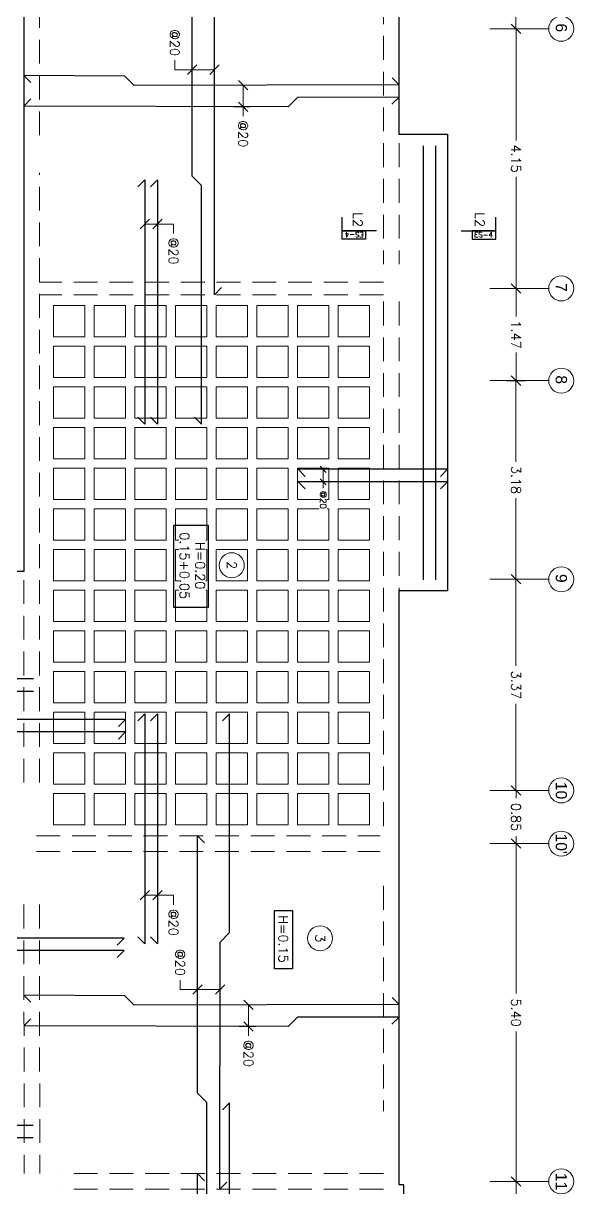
# Model space of a CAD drawing. Header units: metres. Extents: x -44 to 358, y -286 to 66.
# Drawn here: x -15.9 to -7.09, y -39.04 to -20.43 of the extents above; entities that cross this region are included whole.
import ezdxf
from ezdxf.enums import TextEntityAlignment as Align

# ---------------------------------------------------------------- set-up
doc = ezdxf.new("R2010")
doc.units = ezdxf.units.M
doc.header["$LTSCALE"] = 0.3
doc.header["$PDMODE"] = 3
doc.linetypes.add('Grid Line 1_2_', pattern=[22.225, 12.7, -3.175, 3.175, -3.175])
doc.linetypes.add('HIDDEN', pattern=[9.525, 6.35, -3.175])
for name, color, linetype, lineweight in [('0-S-GRID', 1, 'Continuous', 9), ('0-S-GRID-IDEN', 1, 'Continuous', 9), ('A-WALL', 7, 'Continuous', 30), ('BOVEDILLA', 8, 'Continuous', 5), ('Columnas', 7, 'Continuous', 18), ('VIGAS', 1, 'HIDDEN', 15)]:
    doc.layers.add(name, color=color, linetype=linetype, lineweight=lineweight)
for name, color, linetype in [('ACERO', 5, 'Continuous'), ('BP', 3, 'Continuous'), ('DIMENSIONES', 7, 'Continuous'), ('DIMTEXTO', 4, 'Continuous'), ('HATCH', 8, 'Continuous'), ('TEXTOS', 4, 'Continuous')]:
    doc.layers.add(name, color=color, linetype=linetype)
doc.styles.add('Arial_2', font='arial.ttf', dxfattribs={"height": 0.2})
doc.styles.add('SMPLEX', font='simplex.shx')
doc.dimstyles.new('DIM-50', dxfattribs={"dimscale": 0.5, "dimtxt": 0.2, "dimasz": 0.2, "dimexe": 0.2, "dimexo": 0.2, "dimgap": 0.1, "dimtad": 0, "dimtih": 1, "dimtoh": 1, "dimzin": 0, "dimdsep": 46, "dimtxsty": 'SMPLEX', "dimblk1": 'OBLIQUE', "dimblk2": 'OBLIQUE', "dimsah": 1, "dimcen": 0.2, "dimclrd": 4, "dimclre": 4, "dimclrt": 4, "dimadec": 0, "dimazin": 0, "dimtfac": 1, "dimtmove": 0, "dimatfit": 3, "dimldrblk": 'OPEN30', "dimfxl": 0.3, "dimfxlon": 1, "dimtfill": 1, "dimtolj": 1, "dimtzin": 0, "dimarcsym": 0})
doc.dimstyles.new('DIM-75', dxfattribs={"dimscale": 0.75, "dimtxt": 0.2, "dimasz": 0.2, "dimexe": 0.2, "dimexo": 0.2, "dimgap": 0.1, "dimtad": 0, "dimtih": 1, "dimtoh": 1, "dimzin": 0, "dimdsep": 46, "dimtxsty": 'SMPLEX', "dimblk1": 'OBLIQUE', "dimblk2": 'OBLIQUE', "dimsah": 1, "dimcen": 0.2, "dimclrd": 4, "dimclre": 4, "dimclrt": 4, "dimadec": 0, "dimazin": 0, "dimtfac": 1, "dimtmove": 0, "dimatfit": 3, "dimldrblk": 'OBLIQUE', "dimfxl": 0.2, "dimfxlon": 1, "dimtfill": 1, "dimtolj": 1, "dimtzin": 0, "dimarcsym": 0})

# ---------------------------------------------------------------- blocks, each defined once
blk = doc.blocks.new('A$C2bbc346b')
at = {"layer": 'A-WALL', "color": 7, "true_color": 0xffffff}
for p, q in [((7.8, -0.27), (7.8, -6.13)), ((0.2, -0.751), (0, -0.751)), ((6.32, -7.995), (6.4, -7.995)), ((6.4, -7.995), (6.4, -7.915)), ((6.47, -7.845), (6.53, -7.845)), ((6.6, -7.995), (6.6, -7.915)), ((6.6, -7.995), (6.6, -8.725)), ((6.25, -8.065), (6.25, -8.125)), ((6.32, -8.195), (6.4, -8.195)), ((6.4, -8.195), (6.4, -8.725)), ((6.47, -8.795), (6.53, -8.795)), ((2.425, -8.995), (2.575, -8.995)), ((2.425, -10.995), (2.575, -10.995)), ((10.4, -14.189), (10.2, -14.189)), ((1.499, -18.939), (1.499, -17.454))]:
    blk.add_line(p, q, dxfattribs=at)
at = {"layer": 'A-WALL', "color": 7, "true_color": 0xffffff, "transparency": 33554684}
blk.add_line((2.275, -8.195), (2.25, -8.195), dxfattribs=at)
at = {"layer": 'A-WALL', "color": 7, "true_color": 0xffffff}
for points in [[(0, -0.07), (0, -0.751), (0.2, -0.751), (0.2, -0.27, -0.414214), (0.27, -0.2), (0.53, -0.2, 0.414214), (0.6, -0.13), (0.6, -0.07, 0.414214), (0.53, 0), (0.07, 0, 0.414214)], [(6.53, -11.995), (6.32, -11.995, -0.414214), (6.25, -11.925), (6.25, -11.865, -0.414214), (6.32, -11.795), (6.33, -11.795, 0.414214), (6.4, -11.725), (6.4, -11.065, -0.414214), (6.47, -10.995), (6.53, -10.995, -0.414214), (6.6, -11.065), (6.6, -11.925, -0.414214)], [(10.53, -14.889, 0.414214), (10.6, -14.819), (10.6, -14.059, 0.414214), (10.53, -13.989), (9.67, -13.989, 0.414214), (9.6, -14.059), (9.6, -14.119, 0.414214), (9.67, -14.189), (10.4, -14.189), (10.4, -14.819, 0.414214), (10.47, -14.889)]]:
    blk.add_lwpolyline(points, format="xyb", close=True, dxfattribs=at)
for points in [[(7.73, -0.2), (7.47, -0.2, -0.414214), (7.4, -0.13), (7.4, -0.07, -0.414214), (7.47, 0), (8.63, 0)], [(8, -0.27), (8, -6.33, -0.414214), (7.93, -6.4), (6.67, -6.4, 0.414214), (6.6, -6.47), (6.6, -6.48, -0.414214), (6.53, -6.55), (6.47, -6.55, -0.414214), (6.4, -6.48), (6.4, -6.47, 0.414214), (6.33, -6.4), (6.22, -6.4), (6.22, -6.2), (7.73, -6.2)], [(0.2, -6.13), (0.2, -5.651), (0, -5.651), (0, -6.33, 0.414214), (0.07, -6.4)], [(0.27, -6.2), (5.28, -6.2), (5.28, -6.4), (4.57, -6.4, 0.414214), (4.5, -6.47), (4.5, -6.797), (4.35, -6.797), (4.35, -6.4), (2.3, -6.4), (2.3, -6.797), (2.1, -6.797), (2.1, -6.47, 0.414214), (2.03, -6.4), (0.07, -6.4)], [(4.35, -7.995), (2.3, -7.995), (2.3, -7.597), (2.1, -7.597), (2.1, -8.045, 0.414214), (2.25, -8.195), (2.375, -8.195, -0.414214), (2.4, -8.22)], [(2.33, -11.795, 0.414214), (2.4, -11.725), (2.4, -11.02, -0.414214), (2.425, -10.995), (2.575, -10.995, -0.414214), (2.6, -11.02), (2.6, -11.725, 0.414214), (2.67, -11.795), (5.18, -11.795, -0.414214), (5.25, -11.865), (5.25, -11.925, -0.414214), (5.18, -11.995)], [(5.18, -11.995), (4.57, -11.995, 0.414214), (4.5, -12.065), (4.5, -12.322, -0.414214), (4.43, -12.392), (4.35, -12.392), (4.35, -11.995), (2.3, -11.995), (2.3, -12.392), (2.1, -12.392), (2.1, -11.945, -0.414214), (2.25, -11.795), (2.33, -11.795)], [(0.2, -14.34), (0, -14.34), (0, -13.659, -0.414214), (0.07, -13.589), (2.03, -13.589, 0.414214), (2.1, -13.519), (2.1, -13.192)], [(7.8, -13.859), (7.8, -17.254), (6.627, -17.254), (6.627, -16.654), (6.507, -16.654, 0.414214), (6.477, -16.684), (6.477, -17.254), (6.439, -17.254), (6.439, -17.454), (7.73, -17.454, -0.414214), (7.8, -17.524), (7.8, -18.519, 0.414214), (7.87, -18.589), (7.93, -18.589, 0.414214), (8, -18.519), (8, -18.459, -0.414214), (8.07, -18.389), (8.78, -18.389, 0.414214), (8.85, -18.319), (8.85, -18.259, 0.414214), (8.78, -18.189), (8, -18.189), (8, -14.189), (8.73, -14.189, 0.414214), (8.8, -14.119), (8.8, -14.059, 0.414214), (8.73, -13.989), (8, -13.989), (8, -13.659, 0.414214), (7.93, -13.589), (4.57, -13.589, -0.414214), (4.5, -13.519), (4.5, -13.262, 0.414214), (4.43, -13.192), (4.35, -13.192), (4.35, -13.589), (2.3, -13.589), (2.3, -13.192), (2.1, -13.192)], [(1.499, -17.254), (1.499, -16.684, 0.414214), (1.469, -16.654), (1.349, -16.654), (1.349, -17.254), (0.2, -17.254), (0.2, -13.859)], [(2.5, -14.789), (2.5, -13.859, 0.414214), (2.43, -13.789), (0.27, -13.789)], [(2.5, -14.639), (2.5, -14.759, 0.414214), (2.53, -14.789), (2.62, -14.789, 0.414214), (2.65, -14.759), (2.65, -13.859, -0.414214), (2.72, -13.789), (3.855, -13.789)], [(2.62, -15.589, -0.414214), (2.65, -15.619), (2.65, -16.544, 0.414214), (2.72, -16.614), (3.855, -16.614, 0.414214), (3.925, -16.544), (3.925, -13.859, 0.414214), (3.855, -13.789)], [(7.73, -13.789), (5.571, -13.789, 0.414214), (5.501, -13.859), (5.501, -14.759, -0.414214), (5.471, -14.789), (5.381, -14.789, -0.414214), (5.351, -14.759), (5.351, -13.859, 0.414214), (5.281, -13.789), (4.145, -13.789, 0.414214), (4.075, -13.859), (4.075, -16.544)], [(2.62, -15.589), (2.53, -15.589, 0.414214), (2.5, -15.619), (2.5, -17.254), (2.462, -17.254), (2.462, -17.454), (2.58, -17.454, 0.414214), (2.65, -17.384), (2.65, -16.764)], [(2.65, -16.764), (5.351, -16.764), (5.351, -17.384, 0.414214), (5.421, -17.454), (5.539, -17.454), (5.539, -17.254), (5.501, -17.254), (5.501, -15.619, 0.414214), (5.471, -15.589), (5.381, -15.589, 0.414214), (5.351, -15.619), (5.351, -16.544, -0.414214), (5.281, -16.614), (4.145, -16.614, -0.414214), (4.075, -16.544)], [(10.2, -18.189), (10.4, -18.189), (10.4, -15.839), (10.6, -15.839), (10.6, -18.319, -0.414214), (10.53, -18.389), (9.87, -18.389, -0.414214), (9.8, -18.319), (9.8, -18.259, -0.414214), (9.87, -18.189), (10.4, -18.189), (10.4, -16.556)], [(1.349, -19.789), (0.27, -19.789, -0.414214), (0.2, -19.719), (0.2, -19.24), (0, -19.24), (0, -19.919)], [(7.73, -19.789), (5.67, -19.789, 0.414214), (5.6, -19.859), (5.6, -19.919, 0.414214), (5.67, -19.989), (7.93, -19.989, 0.414214), (8, -19.919), (8, -19.659, 0.414214), (7.93, -19.589), (7.87, -19.589, 0.414214), (7.8, -19.659), (7.8, -19.719)], [(0.07, -19.989), (2.33, -19.989, 0.414213), (2.4, -19.919), (2.4, -19.859, 0.414214), (2.33, -19.789), (1.249, -19.789)]]:
    blk.add_lwpolyline(points, format="xyb", dxfattribs=at)
blk.add_lwpolyline([(0, -1.951), (0.2, -1.951), (0.2, -4.451), (0, -4.451)], close=True, dxfattribs=at)
for points in [[(4.5, -7.995), (4.5, -7.597), (4.35, -7.597), (4.35, -7.995)], [(1.349, -18.939), (1.349, -17.454), (0.2, -17.454), (0.2, -18.04), (0, -18.04), (0, -15.54), (0.2, -15.54)]]:
    blk.add_lwpolyline(points, dxfattribs=at)
at = {"layer": 'A-WALL', "color": 7, "true_color": 0xffffff, "transparency": 33554684}
blk.add_lwpolyline([(2.4, -8.219), (2.4, -8.97, 0.414214), (2.425, -8.995), (2.575, -8.995, 0.414214), (2.6, -8.97), (2.6, -8.265, -0.414214), (2.67, -8.195), (5.18, -8.195, 0.414214), (5.25, -8.125), (5.25, -8.065, 0.414214), (5.18, -7.995), (4.5, -7.995)], format="xyb", dxfattribs=at)
at = {"layer": 'A-WALL', "color": 7, "true_color": 0xffffff}
for centre, start, end in [((6.32, -8.065), 90, 180), ((6.47, -7.915), 90, 180), ((6.53, -7.915), 0, 90), ((6.32, -8.125), 180, 270), ((6.47, -8.725), 180, 270), ((6.53, -8.725), 270, 0)]:
    blk.add_arc(centre, 0.07, start, end, dxfattribs=at)
blk = doc.blocks.new('*U2059')
at = {"layer": 'BOVEDILLA'}
blk.add_lwpolyline([(-0.25, -0.25), (0.25, -0.25), (0.25, 0.25), (-0.25, 0.25)], close=True, dxfattribs=at)
blk = doc.blocks.new('*U2060')
at = {"layer": 'BOVEDILLA', "color": 0, "linetype": 'ByBlock', "lineweight": -2, "transparency": 16777216}
for p in [(0, 0), (0.65, 0), (1.3, 0), (1.95, 0), (2.6, 0), (3.25, 0), (3.9, 0), (4.55, 0), (5.2, 0), (5.85, 0), (6.5, 0), (7.15, 0), (7.8, 0), (0, -0.65), (0.65, -0.65), (1.3, -0.65), (1.95, -0.65), (2.6, -0.65), (3.25, -0.65), (3.9, -0.65), (4.55, -0.65), (5.2, -0.65), (5.85, -0.65), (6.5, -0.65), (7.15, -0.65), (7.8, -0.65), (0, -1.3), (0.65, -1.3), (1.3, -1.3), (1.95, -1.3), (2.6, -1.3), (3.25, -1.3), (3.9, -1.3), (4.55, -1.3), (5.2, -1.3), (5.85, -1.3), (6.5, -1.3), (7.15, -1.3), (7.8, -1.3), (0, -1.95), (0.65, -1.95), (1.3, -1.95), (1.95, -1.95), (2.6, -1.95), (3.25, -1.95), (3.9, -1.95), (4.55, -1.95), (5.2, -1.95), (5.85, -1.95), (6.5, -1.95), (7.15, -1.95), (7.8, -1.95), (0, -2.6), (0.65, -2.6), (1.3, -2.6), (1.95, -2.6), (2.6, -2.6), (3.25, -2.6), (3.9, -2.6), (4.55, -2.6), (5.2, -2.6), (5.85, -2.6), (6.5, -2.6), (7.15, -2.6), (7.8, -2.6), (0, -3.25), (0.65, -3.25), (1.3, -3.25), (1.95, -3.25), (2.6, -3.25), (3.25, -3.25), (3.9, -3.25), (4.55, -3.25), (5.2, -3.25), (5.85, -3.25), (6.5, -3.25), (7.15, -3.25), (7.8, -3.25), (0, -3.9), (0.65, -3.9), (1.3, -3.9), (1.95, -3.9), (2.6, -3.9), (3.25, -3.9), (3.9, -3.9), (4.55, -3.9), (5.2, -3.9), (5.85, -3.9), (6.5, -3.9), (7.15, -3.9), (7.8, -3.9), (0, -4.55), (0.65, -4.55), (1.3, -4.55), (1.95, -4.55), (2.6, -4.55), (3.25, -4.55), (3.9, -4.55), (4.55, -4.55), (5.2, -4.55), (5.85, -4.55), (6.5, -4.55), (7.15, -4.55), (7.8, -4.55)]:
    blk.add_blockref('*U2059', p, dxfattribs=at)
blk = doc.blocks.new('_OBLIQUE')
at = {"color": 0, "linetype": 'ByBlock'}
blk.add_line((-0.5, -0.5), (0.5, 0.5), dxfattribs=at)
blk = doc.blocks.new('*D2088')
at = {"layer": 'DEFPOINTS', "color": 0, "ltscale": 0.2, "transparency": 16777216}
for p in [(35.834, -21.338), (36.034, -21.241), (36.034, -21.338)]:
    blk.add_point(p, dxfattribs=at)
at = {"layer": 'DIMENSIONES', "color": 4, "lineweight": -2, "ltscale": 0.2, "transparency": 16777216}
for p, q in [((35.834, -21.241), (35.834, -21.141)), ((36.034, -21.241), (36.034, -21.141)), ((35.834, -21.241), (36.034, -21.241)), ((36.034, -21.241), (36.134, -21.241))]:
    blk.add_line(p, q, dxfattribs=at)
at = {"layer": 'DIMENSIONES', "color": 4, "lineweight": -2, "ltscale": 0.2, "transparency": 16777216, "xscale": 0.1, "yscale": 0.1, "zscale": 0.1, "rotation": 180}
blk.add_blockref('_OBLIQUE', (35.834, -21.241), dxfattribs=at)
at = {"layer": 'DIMENSIONES', "color": 4, "lineweight": -2, "ltscale": 0.2, "transparency": 16777216, "xscale": 0.1, "yscale": 0.1, "zscale": 0.1}
blk.add_blockref('_OBLIQUE', (36.034, -21.241), dxfattribs=at)
at = {"layer": 'DIMENSIONES', "color": 4, "ltscale": 0.2, "transparency": 16777216, "insert": (36.322, -21.241), "char_height": 0.1, "attachment_point": 5, "style": 'SMPLEX', "bg_fill": 3, "box_fill_scale": 1.1, "bg_fill_color": 256, "bg_fill_true_color": 13158600, "bg_fill_transparency": 0}
blk.add_mtext('\\A1;@20', dxfattribs=at)
blk = doc.blocks.new('_Open30')
at = {"color": 0, "lineweight": -2}
for p, q in [((-1, 0.27), (0, 0)), ((0, 0), (-1, -0.27)), ((0, 0), (-1, 0))]:
    blk.add_line(p, q, dxfattribs=at)
blk = doc.blocks.new('*D2034')
at = {"layer": 'DEFPOINTS', "color": 0, "ltscale": 0.05, "transparency": 16777216}
for p in [(28.792, -18.157), (26.597, -18.574), (28.792, -18.574)]:
    blk.add_point(p, dxfattribs=at)
at = {"layer": 'DIMTEXTO', "color": 4, "lineweight": -2, "ltscale": 0.05, "transparency": 16777216}
for p, q in [((26.597, -18.307), (26.597, -18.007)), ((28.792, -18.307), (28.792, -18.007)), ((26.597, -18.157), (27.391, -18.157)), ((28.792, -18.157), (27.998, -18.157))]:
    blk.add_line(p, q, dxfattribs=at)
at = {"layer": 'DIMTEXTO', "color": 4, "lineweight": -2, "ltscale": 0.05, "transparency": 16777216, "xscale": 0.15, "yscale": 0.15, "zscale": 0.15, "rotation": 180}
blk.add_blockref('_OBLIQUE', (26.597, -18.157), dxfattribs=at)
at = {"layer": 'DIMTEXTO', "color": 4, "lineweight": -2, "ltscale": 0.05, "transparency": 16777216, "xscale": 0.15, "yscale": 0.15, "zscale": 0.15}
blk.add_blockref('_OBLIQUE', (28.792, -18.157), dxfattribs=at)
at = {"layer": 'DIMTEXTO', "color": 4, "ltscale": 0.05, "transparency": 16777216, "insert": (27.694, -18.157), "char_height": 0.15, "attachment_point": 5, "style": 'SMPLEX', "bg_fill": 3, "box_fill_scale": 1.1, "bg_fill_color": 256, "bg_fill_true_color": 13158600, "bg_fill_transparency": 0}
blk.add_mtext('\\A1;2.20', dxfattribs=at)
blk = doc.blocks.new('*D2035')
at = {"layer": 'DEFPOINTS', "color": 0, "ltscale": 0.05, "transparency": 16777216}
for p in [(32.943, -18.157), (28.792, -18.574), (32.943, -18.574)]:
    blk.add_point(p, dxfattribs=at)
at = {"layer": 'DIMTEXTO', "color": 4, "lineweight": -2, "ltscale": 0.05, "transparency": 16777216}
for p, q in [((28.792, -18.307), (28.792, -18.007)), ((32.943, -18.307), (32.943, -18.007)), ((28.792, -18.157), (30.578, -18.157)), ((32.943, -18.157), (31.157, -18.157))]:
    blk.add_line(p, q, dxfattribs=at)
at = {"layer": 'DIMTEXTO', "color": 4, "lineweight": -2, "ltscale": 0.05, "transparency": 16777216, "xscale": 0.15, "yscale": 0.15, "zscale": 0.15, "rotation": 180}
blk.add_blockref('_OBLIQUE', (28.792, -18.157), dxfattribs=at)
at = {"layer": 'DIMTEXTO', "color": 4, "lineweight": -2, "ltscale": 0.05, "transparency": 16777216, "xscale": 0.15, "yscale": 0.15, "zscale": 0.15}
blk.add_blockref('_OBLIQUE', (32.943, -18.157), dxfattribs=at)
at = {"layer": 'DIMTEXTO', "color": 4, "ltscale": 0.05, "transparency": 16777216, "insert": (30.867, -18.157), "char_height": 0.15, "attachment_point": 5, "style": 'SMPLEX', "bg_fill": 3, "box_fill_scale": 1.1, "bg_fill_color": 256, "bg_fill_true_color": 13158600, "bg_fill_transparency": 0}
blk.add_mtext('\\A1;4.15', dxfattribs=at)
blk = doc.blocks.new('*D2025')
at = {"layer": 'DEFPOINTS', "color": 0, "ltscale": 0.2, "transparency": 16777216}
for p in [(34.417, -18.157), (32.943, -18.574), (34.417, -18.574)]:
    blk.add_point(p, dxfattribs=at)
at = {"layer": 'DIMTEXTO', "color": 4, "lineweight": -2, "ltscale": 0.2, "transparency": 16777216}
for p, q in [((32.943, -18.307), (32.943, -18.007)), ((34.417, -18.307), (34.417, -18.007)), ((32.943, -18.157), (33.39, -18.157)), ((34.417, -18.157), (33.969, -18.157))]:
    blk.add_line(p, q, dxfattribs=at)
at = {"layer": 'DIMTEXTO', "color": 4, "lineweight": -2, "ltscale": 0.2, "transparency": 16777216, "xscale": 0.15, "yscale": 0.15, "zscale": 0.15, "rotation": 180}
blk.add_blockref('_OBLIQUE', (32.943, -18.157), dxfattribs=at)
at = {"layer": 'DIMTEXTO', "color": 4, "lineweight": -2, "ltscale": 0.2, "transparency": 16777216, "xscale": 0.15, "yscale": 0.15, "zscale": 0.15}
blk.add_blockref('_OBLIQUE', (34.417, -18.157), dxfattribs=at)
at = {"layer": 'DIMTEXTO', "color": 4, "ltscale": 0.2, "transparency": 16777216, "insert": (33.68, -18.157), "char_height": 0.15, "attachment_point": 5, "style": 'SMPLEX', "bg_fill": 3, "box_fill_scale": 1.1, "bg_fill_color": 256, "bg_fill_true_color": 13158600, "bg_fill_transparency": 0}
blk.add_mtext('\\A1;1.47', dxfattribs=at)
blk = doc.blocks.new('*D2026')
at = {"layer": 'DEFPOINTS', "color": 0, "ltscale": 0.2, "transparency": 16777216}
for p in [(37.592, -18.157), (34.417, -18.574), (37.592, -18.574)]:
    blk.add_point(p, dxfattribs=at)
at = {"layer": 'DIMTEXTO', "color": 4, "lineweight": -2, "ltscale": 0.2, "transparency": 16777216}
for p, q in [((34.417, -18.307), (34.417, -18.007)), ((37.592, -18.307), (37.592, -18.007)), ((34.417, -18.157), (35.715, -18.157)), ((37.592, -18.157), (36.294, -18.157))]:
    blk.add_line(p, q, dxfattribs=at)
at = {"layer": 'DIMTEXTO', "color": 4, "lineweight": -2, "ltscale": 0.2, "transparency": 16777216, "xscale": 0.15, "yscale": 0.15, "zscale": 0.15, "rotation": 180}
blk.add_blockref('_OBLIQUE', (34.417, -18.157), dxfattribs=at)
at = {"layer": 'DIMTEXTO', "color": 4, "lineweight": -2, "ltscale": 0.2, "transparency": 16777216, "xscale": 0.15, "yscale": 0.15, "zscale": 0.15}
blk.add_blockref('_OBLIQUE', (37.592, -18.157), dxfattribs=at)
at = {"layer": 'DIMTEXTO', "color": 4, "ltscale": 0.2, "transparency": 16777216, "insert": (36.004, -18.157), "char_height": 0.15, "attachment_point": 5, "style": 'SMPLEX', "bg_fill": 3, "box_fill_scale": 1.1, "bg_fill_color": 256, "bg_fill_true_color": 13158600, "bg_fill_transparency": 0}
blk.add_mtext('\\A1;3.18', dxfattribs=at)
blk = doc.blocks.new('*D2027')
at = {"layer": 'DEFPOINTS', "color": 0, "ltscale": 0.2, "transparency": 16777216}
for p in [(40.967, -18.157), (37.592, -18.574), (40.967, -18.574)]:
    blk.add_point(p, dxfattribs=at)
at = {"layer": 'DIMTEXTO', "color": 4, "lineweight": -2, "ltscale": 0.2, "transparency": 16777216}
for p, q in [((37.592, -18.307), (37.592, -18.007)), ((40.967, -18.307), (40.967, -18.007)), ((37.592, -18.157), (38.976, -18.157)), ((40.967, -18.157), (39.583, -18.157))]:
    blk.add_line(p, q, dxfattribs=at)
at = {"layer": 'DIMTEXTO', "color": 4, "lineweight": -2, "ltscale": 0.2, "transparency": 16777216, "xscale": 0.15, "yscale": 0.15, "zscale": 0.15, "rotation": 180}
blk.add_blockref('_OBLIQUE', (37.592, -18.157), dxfattribs=at)
at = {"layer": 'DIMTEXTO', "color": 4, "lineweight": -2, "ltscale": 0.2, "transparency": 16777216, "xscale": 0.15, "yscale": 0.15, "zscale": 0.15}
blk.add_blockref('_OBLIQUE', (40.967, -18.157), dxfattribs=at)
at = {"layer": 'DIMTEXTO', "color": 4, "ltscale": 0.2, "transparency": 16777216, "insert": (39.279, -18.157), "char_height": 0.15, "attachment_point": 5, "style": 'SMPLEX', "bg_fill": 3, "box_fill_scale": 1.1, "bg_fill_color": 256, "bg_fill_true_color": 13158600, "bg_fill_transparency": 0}
blk.add_mtext('\\A1;3.37', dxfattribs=at)
blk = doc.blocks.new('*D2028')
at = {"layer": 'DEFPOINTS', "color": 0, "ltscale": 0.2, "transparency": 16777216}
for p in [(41.817, -18.157), (40.967, -18.574), (41.817, -18.574)]:
    blk.add_point(p, dxfattribs=at)
at = {"layer": 'DIMTEXTO', "color": 4, "lineweight": -2, "ltscale": 0.2, "transparency": 16777216}
for p, q in [((40.967, -18.307), (40.967, -18.007)), ((41.817, -18.307), (41.817, -18.007)), ((40.967, -18.157), (41.088, -18.157)), ((41.817, -18.157), (41.696, -18.157))]:
    blk.add_line(p, q, dxfattribs=at)
at = {"layer": 'DIMTEXTO', "color": 4, "lineweight": -2, "ltscale": 0.2, "transparency": 16777216, "xscale": 0.15, "yscale": 0.15, "zscale": 0.15, "rotation": 180}
blk.add_blockref('_OBLIQUE', (40.967, -18.157), dxfattribs=at)
at = {"layer": 'DIMTEXTO', "color": 4, "lineweight": -2, "ltscale": 0.2, "transparency": 16777216, "xscale": 0.15, "yscale": 0.15, "zscale": 0.15}
blk.add_blockref('_OBLIQUE', (41.817, -18.157), dxfattribs=at)
at = {"layer": 'DIMTEXTO', "color": 4, "ltscale": 0.2, "transparency": 16777216, "insert": (41.392, -18.157), "char_height": 0.15, "attachment_point": 5, "style": 'SMPLEX', "bg_fill": 3, "box_fill_scale": 1.1, "bg_fill_color": 256, "bg_fill_true_color": 13158600, "bg_fill_transparency": 0}
blk.add_mtext('\\A1;0.85', dxfattribs=at)
blk = doc.blocks.new('*D2029')
at = {"layer": 'DEFPOINTS', "color": 0, "ltscale": 0.2, "transparency": 16777216}
for p in [(52.117, -18.157), (47.217, -18.574), (52.117, -18.574)]:
    blk.add_point(p, dxfattribs=at)
at = {"layer": 'DIMTEXTO', "color": 4, "lineweight": -2, "ltscale": 0.2, "transparency": 16777216}
for p, q in [((47.217, -18.307), (47.217, -18.007)), ((52.117, -18.307), (52.117, -18.007)), ((47.217, -18.157), (49.363, -18.157)), ((52.117, -18.157), (49.971, -18.157))]:
    blk.add_line(p, q, dxfattribs=at)
at = {"layer": 'DIMTEXTO', "color": 4, "lineweight": -2, "ltscale": 0.2, "transparency": 16777216, "xscale": 0.15, "yscale": 0.15, "zscale": 0.15, "rotation": 180}
blk.add_blockref('_OBLIQUE', (47.217, -18.157), dxfattribs=at)
at = {"layer": 'DIMTEXTO', "color": 4, "lineweight": -2, "ltscale": 0.2, "transparency": 16777216, "xscale": 0.15, "yscale": 0.15, "zscale": 0.15}
blk.add_blockref('_OBLIQUE', (52.117, -18.157), dxfattribs=at)
at = {"layer": 'DIMTEXTO', "color": 4, "ltscale": 0.2, "transparency": 16777216, "insert": (49.667, -18.157), "char_height": 0.15, "attachment_point": 5, "style": 'SMPLEX', "bg_fill": 3, "box_fill_scale": 1.1, "bg_fill_color": 256, "bg_fill_true_color": 13158600, "bg_fill_transparency": 0}
blk.add_mtext('\\A1;4.90', dxfattribs=at)
blk = doc.blocks.new('*D2024')
at = {"layer": 'DEFPOINTS', "color": 0, "ltscale": 0.2, "transparency": 16777216}
for p in [(47.217, -18.157), (41.817, -18.574), (47.217, -18.574)]:
    blk.add_point(p, dxfattribs=at)
at = {"layer": 'DIMTEXTO', "color": 4, "lineweight": -2, "ltscale": 0.2, "transparency": 16777216}
for p, q in [((41.817, -18.307), (41.817, -18.007)), ((47.217, -18.307), (47.217, -18.007)), ((41.817, -18.157), (44.213, -18.157)), ((47.217, -18.157), (44.821, -18.157))]:
    blk.add_line(p, q, dxfattribs=at)
at = {"layer": 'DIMTEXTO', "color": 4, "lineweight": -2, "ltscale": 0.2, "transparency": 16777216, "xscale": 0.15, "yscale": 0.15, "zscale": 0.15, "rotation": 180}
blk.add_blockref('_OBLIQUE', (41.817, -18.157), dxfattribs=at)
at = {"layer": 'DIMTEXTO', "color": 4, "lineweight": -2, "ltscale": 0.2, "transparency": 16777216, "xscale": 0.15, "yscale": 0.15, "zscale": 0.15}
blk.add_blockref('_OBLIQUE', (47.217, -18.157), dxfattribs=at)
at = {"layer": 'DIMTEXTO', "color": 4, "ltscale": 0.2, "transparency": 16777216, "insert": (44.517, -18.157), "char_height": 0.15, "attachment_point": 5, "style": 'SMPLEX', "bg_fill": 3, "box_fill_scale": 1.1, "bg_fill_color": 256, "bg_fill_true_color": 13158600, "bg_fill_transparency": 0}
blk.add_mtext('\\A1;5.40', dxfattribs=at)
blk = doc.blocks.new('*D2068')
at = {"layer": 'DEFPOINTS', "color": 0, "transparency": 16777216}
for p in [(43.176, -23.893), (42.643, -24.093), (43.176, -24.093)]:
    blk.add_point(p, dxfattribs=at)
at = {"layer": 'DIMTEXTO', "color": 4, "lineweight": -2, "transparency": 16777216}
for p, q in [((42.643, -23.893), (42.643, -23.636)), ((42.643, -23.636), (42.793, -23.636)), ((42.793, -23.893), (42.493, -23.893)), ((42.643, -24.093), (42.643, -23.893)), ((42.793, -24.093), (42.493, -24.093))]:
    blk.add_line(p, q, dxfattribs=at)
at = {"layer": 'DIMTEXTO', "color": 4, "lineweight": -2, "transparency": 16777216, "xscale": 0.15, "yscale": 0.15, "zscale": 0.15}
for p, rotation in [((42.643, -23.893), 90), ((42.643, -24.093), 270)]:
    blk.add_blockref('_OBLIQUE', p, dxfattribs=dict(at, rotation=rotation))
at = {"layer": 'DIMTEXTO', "color": 4, "transparency": 16777216, "insert": (43.075, -23.636), "char_height": 0.15, "attachment_point": 5, "style": 'SMPLEX', "bg_fill": 3, "box_fill_scale": 1.1, "bg_fill_color": 256, "bg_fill_true_color": 13158600, "bg_fill_transparency": 0}
blk.add_mtext('\\A1;@20', dxfattribs=at)
blk = doc.blocks.new('*D2069')
at = {"layer": 'DEFPOINTS', "color": 0, "transparency": 16777216}
for p in [(32.446, -23.893), (31.913, -24.093), (32.446, -24.093)]:
    blk.add_point(p, dxfattribs=at)
at = {"layer": 'DIMTEXTO', "color": 4, "lineweight": -2, "transparency": 16777216}
for p, q in [((31.913, -23.893), (31.913, -23.636)), ((31.913, -23.636), (32.063, -23.636)), ((32.063, -23.893), (31.763, -23.893)), ((31.913, -24.093), (31.913, -23.893)), ((32.063, -24.093), (31.763, -24.093))]:
    blk.add_line(p, q, dxfattribs=at)
at = {"layer": 'DIMTEXTO', "color": 4, "lineweight": -2, "transparency": 16777216, "xscale": 0.15, "yscale": 0.15, "zscale": 0.15}
for p, rotation in [((31.913, -23.893), 90), ((31.913, -24.093), 270)]:
    blk.add_blockref('_OBLIQUE', p, dxfattribs=dict(at, rotation=rotation))
at = {"layer": 'DIMTEXTO', "color": 4, "transparency": 16777216, "insert": (32.345, -23.636), "char_height": 0.15, "attachment_point": 5, "style": 'SMPLEX', "bg_fill": 3, "box_fill_scale": 1.1, "bg_fill_color": 256, "bg_fill_true_color": 13158600, "bg_fill_transparency": 0}
blk.add_mtext('\\A1;@20', dxfattribs=at)
blk = doc.blocks.new('*D2074')
at = {"layer": 'DEFPOINTS', "color": 0, "transparency": 16777216}
for p in [(45.579, -22.891), (44.147, -23.252), (45.579, -23.252)]:
    blk.add_point(p, dxfattribs=at)
at = {"layer": 'DIMTEXTO', "color": 4, "lineweight": -2, "transparency": 16777216}
for p, q in [((44.297, -22.891), (43.997, -22.891)), ((44.147, -22.891), (44.147, -23.252)), ((44.297, -23.252), (43.997, -23.252)), ((44.147, -23.252), (44.147, -23.529)), ((44.147, -23.529), (43.997, -23.529))]:
    blk.add_line(p, q, dxfattribs=at)
at = {"layer": 'DIMTEXTO', "color": 4, "lineweight": -2, "transparency": 16777216, "xscale": 0.15, "yscale": 0.15, "zscale": 0.15}
for p, rotation in [((44.147, -22.891), 90), ((44.147, -23.252), 270)]:
    blk.add_blockref('_OBLIQUE', p, dxfattribs=dict(at, rotation=rotation))
at = {"layer": 'DIMTEXTO', "color": 4, "transparency": 16777216, "insert": (43.715, -23.529), "char_height": 0.15, "attachment_point": 5, "style": 'SMPLEX', "bg_fill": 3, "box_fill_scale": 1.1, "bg_fill_color": 256, "bg_fill_true_color": 13158600, "bg_fill_transparency": 0}
blk.add_mtext('\\A1;@20', dxfattribs=at)
blk = doc.blocks.new('*D2075')
at = {"layer": 'DEFPOINTS', "color": 0, "transparency": 16777216}
for p in [(44.394, -22.175), (44.739, -22.171), (44.394, -22.437)]:
    blk.add_point(p, dxfattribs=at)
at = {"layer": 'DIMTEXTO', "color": 4, "lineweight": -2, "transparency": 16777216}
for p, q in [((44.394, -22.325), (44.394, -22.587)), ((44.739, -22.321), (44.739, -22.587)), ((44.394, -22.437), (44.739, -22.437)), ((44.739, -22.437), (44.889, -22.437))]:
    blk.add_line(p, q, dxfattribs=at)
at = {"layer": 'DIMTEXTO', "color": 4, "lineweight": -2, "transparency": 16777216, "xscale": 0.15, "yscale": 0.15, "zscale": 0.15, "rotation": 180}
blk.add_blockref('_OBLIQUE', (44.394, -22.437), dxfattribs=at)
at = {"layer": 'DIMTEXTO', "color": 4, "lineweight": -2, "transparency": 16777216, "xscale": 0.15, "yscale": 0.15, "zscale": 0.15}
blk.add_blockref('_OBLIQUE', (44.739, -22.437), dxfattribs=at)
at = {"layer": 'DIMTEXTO', "color": 4, "transparency": 16777216, "insert": (45.171, -22.437), "char_height": 0.15, "attachment_point": 5, "style": 'SMPLEX', "bg_fill": 3, "box_fill_scale": 1.1, "bg_fill_color": 256, "bg_fill_true_color": 13158600, "bg_fill_transparency": 0}
blk.add_mtext('\\A1;@20', dxfattribs=at)
blk = doc.blocks.new('*D2082')
at = {"layer": 'DEFPOINTS', "color": 0, "transparency": 16777216}
for p in [(30.878, -22.978), (29.446, -23.339), (30.878, -23.339)]:
    blk.add_point(p, dxfattribs=at)
at = {"layer": 'DIMTEXTO', "color": 4, "lineweight": -2, "transparency": 16777216}
for p, q in [((29.596, -22.978), (29.296, -22.978)), ((29.446, -22.978), (29.446, -23.339)), ((29.596, -23.339), (29.296, -23.339)), ((29.446, -23.339), (29.446, -23.616)), ((29.446, -23.616), (29.296, -23.616))]:
    blk.add_line(p, q, dxfattribs=at)
at = {"layer": 'DIMTEXTO', "color": 4, "lineweight": -2, "transparency": 16777216, "xscale": 0.15, "yscale": 0.15, "zscale": 0.15}
for p, rotation in [((29.446, -22.978), 90), ((29.446, -23.339), 270)]:
    blk.add_blockref('_OBLIQUE', p, dxfattribs=dict(at, rotation=rotation))
at = {"layer": 'DIMTEXTO', "color": 4, "transparency": 16777216, "insert": (29.014, -23.616), "char_height": 0.15, "attachment_point": 5, "style": 'SMPLEX', "bg_fill": 3, "box_fill_scale": 1.1, "bg_fill_color": 256, "bg_fill_true_color": 13158600, "bg_fill_transparency": 0}
blk.add_mtext('\\A1;@20', dxfattribs=at)
blk = doc.blocks.new('*D2083')
at = {"layer": 'DEFPOINTS', "color": 0, "transparency": 16777216}
for p in [(29.693, -22.262), (30.038, -22.258), (29.693, -22.523)]:
    blk.add_point(p, dxfattribs=at)
at = {"layer": 'DIMTEXTO', "color": 4, "lineweight": -2, "transparency": 16777216}
for p, q in [((29.693, -22.412), (29.693, -22.673)), ((30.038, -22.408), (30.038, -22.673)), ((29.693, -22.523), (30.038, -22.523)), ((30.038, -22.523), (30.188, -22.523))]:
    blk.add_line(p, q, dxfattribs=at)
at = {"layer": 'DIMTEXTO', "color": 4, "lineweight": -2, "transparency": 16777216, "xscale": 0.15, "yscale": 0.15, "zscale": 0.15, "rotation": 180}
blk.add_blockref('_OBLIQUE', (29.693, -22.523), dxfattribs=at)
at = {"layer": 'DIMTEXTO', "color": 4, "lineweight": -2, "transparency": 16777216, "xscale": 0.15, "yscale": 0.15, "zscale": 0.15}
blk.add_blockref('_OBLIQUE', (30.038, -22.523), dxfattribs=at)
at = {"layer": 'DIMTEXTO', "color": 4, "transparency": 16777216, "insert": (30.47, -22.523), "char_height": 0.15, "attachment_point": 5, "style": 'SMPLEX', "bg_fill": 3, "box_fill_scale": 1.1, "bg_fill_color": 256, "bg_fill_true_color": 13158600, "bg_fill_transparency": 0}
blk.add_mtext('\\A1;@20', dxfattribs=at)
blk = doc.blocks.new('*D2087')
at = {"layer": 'DEFPOINTS', "color": 0, "transparency": 16777216}
for p in [(47.217, -18.574), (45.638, -29.688), (45.638, -30.283)]:
    blk.add_point(p, dxfattribs=at)
at = {"layer": 'DIMTEXTO', "color": 4, "lineweight": -2, "transparency": 16777216}
for p, q in [((45.638, -29.838), (45.638, -29.538)), ((47.217, -29.538), (47.217, -29.838)), ((45.638, -29.688), (46.138, -29.688)), ((47.217, -29.688), (46.717, -29.688))]:
    blk.add_line(p, q, dxfattribs=at)
at = {"layer": 'DIMTEXTO', "color": 4, "lineweight": -2, "transparency": 16777216, "xscale": 0.15, "yscale": 0.15, "zscale": 0.15, "rotation": 180}
blk.add_blockref('_OBLIQUE', (45.638, -29.688), dxfattribs=at)
at = {"layer": 'DIMTEXTO', "color": 4, "lineweight": -2, "transparency": 16777216, "xscale": 0.15, "yscale": 0.15, "zscale": 0.15}
blk.add_blockref('_OBLIQUE', (47.217, -29.688), dxfattribs=at)
at = {"layer": 'DIMTEXTO', "color": 4, "transparency": 16777216, "insert": (46.428, -29.688), "char_height": 0.15, "attachment_point": 5, "style": 'SMPLEX', "bg_fill": 3, "box_fill_scale": 1.1, "bg_fill_color": 256, "bg_fill_true_color": 13158600, "bg_fill_transparency": 0}
blk.add_mtext('\\A1;1.58', dxfattribs=at)
blk = doc.blocks.new('A$Cf5523d03')
at = {"layer": '0-S-GRID-IDEN'}
for centre in [(13.984, 23.483), (18.135, 23.483), (19.609, 23.483), (22.784, 23.483), (26.159, 23.483), (27.009, 23.483), (32.409, 23.483), (28.522, 19.626), (22.559, 18.214)]:
    blk.add_circle(centre, 0.2, dxfattribs=at)
at = {"layer": 'ACERO'}
for p, q in [((22.79, 21.48), (15.858, 21.48)), ((22.79, 21.28), (15.858, 21.28))]:
    blk.add_line(p, q, dxfattribs=at)
at = {"layer": 'ACERO', "ltscale": 0.2}
for p, q in [((24.371, 6.766), (24.371, 15.043)), ((24.571, 6.766), (24.571, 15.043)), ((31.508, 6.819), (31.508, 15.039)), ((31.708, 6.819), (31.708, 15.039))]:
    blk.add_line(p, q, dxfattribs=at)
at = {"layer": 'ACERO'}
for points in [[(21.139, 21.554), (21.026, 21.666), (21.026, 19.273), (21.139, 19.385)], [(21.339, 21.554), (21.226, 21.666), (21.226, 19.273), (21.339, 19.385)], [(14.767, 20.777), (14.879, 20.889), (14.89, 16.652), (14.74, 16.502), (14.731, 14.889), (14.844, 15.001)], [(15.192, 20.776), (15.08, 20.889), (15.081, 19.264), (15.231, 19.114), (15.223, 14.889), (15.106, 15.002)], [(29.468, 20.777), (29.581, 20.889), (29.592, 16.652), (29.441, 16.502), (29.433, 14.889), (29.545, 15.001)], [(29.893, 20.776), (29.781, 20.889), (29.782, 19.264), (29.932, 19.114), (29.924, 14.889), (29.808, 15.002)], [(18.122, 18.048), (18.235, 17.938), (13.536, 17.94), (13.386, 18.09), (11.584, 18.09), (11.697, 17.978)], [(32.422, 18.135), (32.534, 18.024), (28.582, 18.027), (28.432, 18.177), (24.932, 18.177), (25.045, 18.064)], [(37.499, 18.134), (37.611, 18.023), (33.854, 18.026), (33.704, 18.176), (31.15, 18.176), (31.262, 18.063)], [(20.191, 17.615), (20.303, 17.728), (16.489, 17.728), (16.339, 17.578), (11.584, 17.578), (11.697, 17.69)], [(33.585, 17.702), (33.698, 17.815), (31.146, 17.814), (30.996, 17.664), (26.884, 17.664), (26.997, 17.777)], [(37.498, 17.701), (37.611, 17.813), (36.01, 17.813), (35.86, 17.663), (32.284, 17.663), (32.397, 17.776)], [(16.51, 16.912), (16.398, 17.024), (20.303, 17.024), (20.191, 16.912)], [(25.045, 16.912), (24.932, 17.024), (28.61, 17.024), (28.497, 16.912)], [(16.51, 16.712), (16.398, 16.824), (20.303, 16.824), (20.191, 16.712)], [(25.045, 16.712), (24.932, 16.824), (28.61, 16.824), (28.497, 16.712)], [(25.137, 16.402), (25.024, 16.514), (25.024, 12.836), (25.137, 12.949)], [(25.337, 16.402), (25.224, 16.514), (25.224, 12.836), (25.337, 12.949)], [(28.631, 16.379), (28.518, 16.491), (28.518, 13.639), (28.631, 13.752)], [(28.831, 16.379), (28.718, 16.491), (28.718, 13.639), (28.831, 13.752)]]:
    blk.add_lwpolyline(points, dxfattribs=at)
at = {"layer": 'BP', "ltscale": 0.2}
for points in [[(15.669, 20.883), (15.669, 21.666), (22.966, 21.666), (22.966, 20.883)], [(11.584, 2.699), (11.581, 0.9), (24.784, 0.9), (24.784, 0.289), (27.134, 0.289), (27.134, 0.9), (37.611, 0.9), (37.611, 20.966), (32.464, 20.966), (32.464, 20.889)], [(15.669, 20.889), (11.584, 20.889), (11.584, 14.889), (22.659, 14.889), (22.659, 9.12), (13.887, 9.12), (13.884, 6.7), (19.484, 6.7), (19.484, 2.699), (14.084, 2.699)], [(32.464, 20.889), (22.966, 20.889)]]:
    blk.add_lwpolyline(points, dxfattribs=at)
at = {"layer": 'DIMTEXTO', "color": 4}
for points in [[(28.076, 19.186), (29.012, 19.186), (29.012, 18.895), (28.076, 18.895)], [(21.921, 17.836), (23.235, 17.836), (23.235, 17.289), (21.921, 17.289)]]:
    blk.add_lwpolyline(points, close=True, dxfattribs=at)
at = {"layer": 'TEXTOS', "color": 6, "linetype": 'Continuous', "ltscale": 0.01}
for p, q in [((17.348, 22.435), (16.994, 22.435)), ((17.348, 19.977), (16.994, 19.977))]:
    blk.add_line(p, q, dxfattribs=at)
at = {"layer": 'TEXTOS', "color": 5, "linetype": 'Continuous', "ltscale": 0.01}
for p, q in [((17.212, 21.881), (17.212, 22.435)), ((17.212, 20.531), (17.212, 19.977))]:
    blk.add_line(p, q, dxfattribs=at)
at = {"layer": 'TEXTOS', "color": 8, "linetype": 'Continuous', "ltscale": 0.01}
for points in [[(17.348, 22.435), (17.212, 22.435), (17.212, 22.059), (17.348, 22.059)], [(17.348, 19.977), (17.212, 19.977), (17.212, 20.353), (17.348, 20.353)]]:
    blk.add_lwpolyline(points, close=True, dxfattribs=at)
at = {"layer": 'VIGAS', "ltscale": 0.2}
for p, q in [((12.384, 20.889), (17.746, 20.889)), ((18.346, 20.889), (26.884, 20.889)), ((27.684, 20.889), (31.284, 20.889)), ((12.384, 20.639), (17.746, 20.639)), ((18.035, 20.639), (18.035, 15.139)), ((18.235, 20.639), (18.235, 15.139)), ((18.346, 20.639), (26.884, 20.639)), ((26.884, 15.089), (26.884, 20.589)), ((27.134, 15.089), (27.134, 20.589)), ((27.684, 20.639), (31.284, 20.639)), ((32.284, 20.639), (32.284, 15.494)), ((32.534, 20.639), (32.534, 15.494)), ((15.685, 15.139), (12.384, 15.139)), ((26.034, 15.139), (16.285, 15.139)), ((27.984, 15.139), (32.284, 15.142)), ((27.984, 14.889), (32.284, 14.892)), ((15.685, 14.889), (12.384, 14.889)), ((26.034, 14.889), (16.285, 14.889))]:
    blk.add_line(p, q, dxfattribs=at)
at = {"layer": 'BOVEDILLA'}
blk.add_blockref('*U2060', (18.659, 20.164), dxfattribs=at)
at = {"layer": 'HATCH', "ltscale": 0.2}
blk.add_blockref('A$C2bbc346b', (3.484, 20.888), dxfattribs=at)
at = {"layer": 'DIMTEXTO', "style": 'SMPLEX'}
for s, p in [('3', (28.522, 19.626)), ('2', (22.559, 18.214))]:
    blk.add_text(s, height=0.15, dxfattribs=at).set_placement(p, align=Align.MIDDLE_CENTER)
at = {"layer": 'DIMTEXTO', "width": 0.16835, "style": 'Arial_2'}
for s, insert, char_height, attachment_point in [('6', (14.038, 23.575), 0.179, 3), ('7', (18.189, 23.575), 0.179, 3), ('8', (19.663, 23.575), 0.179, 3), ('9', (22.838, 23.575), 0.179, 3), ('10', (26.161, 23.575), 0.1786, 2), ("10'", (27.011, 23.575), 0.1786, 2), ('11', (32.411, 23.575), 0.1786, 2)]:
    blk.add_mtext(s, dxfattribs=dict(at, insert=insert, char_height=char_height, attachment_point=attachment_point))
at = {"layer": 'TEXTOS', "color": 4, "ltscale": 0.5, "char_height": 0.0825, "attachment_point": 5, "style": 'SMPLEX'}
for insert, rotation in [((17.276, 22.24), 89.2226), ((17.276, 20.173), 270.7774)]:
    blk.add_mtext('ES-4', dxfattribs=dict(at, insert=insert, rotation=rotation))
at = {"layer": 'DIMTEXTO', "color": 1, "ltscale": 0.05}
dim = blk.add_linear_dim(base=(13.984005182, 22.75941289), p1=(11.789005182, 22.343207086), p2=(13.984005182, 22.343207116), dimstyle='DIM-75', override={"dimtmove": 1}, dxfattribs=at)
dim.commit()
dim.dimension.update_dxf_attribs({"geometry": '*D2034', "text_midpoint": (12.886505182, 22.75941289), "insert": (-14.807979804, 40.916818509)})
at = {"layer": 'DIMTEXTO', "ltscale": 0.2}
dim = blk.add_linear_dim(base=(37.309, 22.759), p1=(32.409, 22.343), p2=(37.309, 22.343), dimstyle='DIM-75', override={"dimtmove": 1}, dxfattribs=at)
dim.commit()
dim.dimension.update_dxf_attribs({"geometry": '*D2029', "text_midpoint": (34.859, 22.759), "insert": (-14.808, 40.917)})
at = {"layer": 'DIMTEXTO', "color": 4, "lineweight": -3, "insert": (17.035, 20.229), "char_height": 0.15, "attachment_point": 5, "style": 'SMPLEX', "bg_fill": 3, "box_fill_scale": 1.1, "bg_fill_color": 256, "bg_fill_true_color": 13158600, "bg_fill_transparency": 0}
blk.add_mtext('L2', dxfattribs=at)
at = {"layer": 'DIMTEXTO', "color": 4, "char_height": 0.15, "attachment_point": 5, "rotation": 0, "style": 'SMPLEX', "bg_fill": 3, "box_fill_scale": 1.1, "bg_fill_color": 256, "bg_fill_true_color": 13158600, "bg_fill_transparency": 0}
for s, insert in [('\\A1;H=0.15', (28.532, 19.037)), ('\\A1;H=0.20\\P0.15+0.05', (22.566, 17.583))]:
    blk.add_mtext(s, dxfattribs=dict(at, insert=insert))
at = {"layer": 'DIMENSIONES', "ltscale": 0.2}
dim = blk.add_linear_dim(base=(21.226, 19.676), p1=(21.026, 19.579), p2=(21.226, 19.579), text='@20', dimstyle='DIM-50', dxfattribs=at)
dim.commit()
dim.dimension.update_dxf_attribs({"geometry": '*D2088', "text_midpoint": (21.514, 19.676), "insert": (-14.808, 40.917)})
at = {"layer": 'DIMTEXTO', "color": 1, "ltscale": 0.05}
dim = blk.add_linear_dim(base=(18.135, 22.759), p1=(13.984, 22.343), p2=(18.135, 22.343), dimstyle='DIM-75', override={"dimtmove": 1}, dxfattribs=at)
dim.commit()
dim.dimension.update_dxf_attribs({"geometry": '*D2035', "text_midpoint": (16.059, 22.759), "insert": (-14.808, 40.917)})
at = {"layer": 'DIMTEXTO'}
for base, p1, p2, angle, picture, middle in [((14.885, 18.393), (15.23, 18.659), (14.885, 18.655), 0, '*D2083', (15.662, 18.393)), ((29.586, 18.48), (29.931, 18.746), (29.586, 18.742), 0, '*D2075', (30.363, 18.48)), ((29.339, 17.664), (30.771, 18.026), (30.771, 17.664), 90, '*D2074', (28.907, 17.388)), ((14.638, 17.578), (16.07, 17.939), (16.07, 17.578), 90, '*D2082', (14.206, 17.301)), ((17.105, 16.824), (17.638, 17.024), (17.638, 16.824), 90, '*D2069', (17.537, 17.281)), ((27.835, 16.824), (28.368, 17.024), (28.368, 16.824), 90, '*D2068', (28.267, 17.281))]:
    dim = blk.add_linear_dim(base=base, p1=p1, p2=p2, angle=angle, text='@20', dimstyle='DIM-75', dxfattribs=at)
    dim.commit()
    dim.dimension.update_dxf_attribs({"geometry": picture, "text_midpoint": middle, "dimtype": 128, "insert": (-14.808, 40.917)})
at = {"layer": '0-S-GRID', "linetype": 'Grid Line 1_2_'}
blk.add_line((13.984, 23.283), (13.984, 22.343), dxfattribs=at)
blk.add_line((13.984, 23.283), (13.984, 22.343), dxfattribs=at)
at = {"layer": 'DIMTEXTO', "color": 4, "lineweight": -3, "insert": (17.035, 22.183), "char_height": 0.15, "attachment_point": 5, "style": 'SMPLEX', "bg_fill": 3, "box_fill_scale": 1.1, "bg_fill_color": 256, "bg_fill_true_color": 13158600, "bg_fill_transparency": 0}
blk.add_mtext('L2', dxfattribs=at)
at = {"layer": 'DIMTEXTO', "ltscale": 0.2}
dim = blk.add_linear_dim(base=(19.609, 22.759), p1=(18.135, 22.343), p2=(19.609, 22.343), dimstyle='DIM-75', override={"dimtmove": 1}, dxfattribs=at)
dim.commit()
dim.dimension.update_dxf_attribs({"geometry": '*D2025', "text_midpoint": (18.872, 22.759), "insert": (-14.808, 40.917)})
at = {"layer": '0-S-GRID', "linetype": 'Grid Line 1_2_'}
blk.add_line((18.135, 23.283), (18.135, 22.343), dxfattribs=at)
blk.add_line((18.135, 23.283), (18.135, 22.343), dxfattribs=at)
at = {"layer": 'DIMTEXTO', "ltscale": 0.2}
dim = blk.add_linear_dim(base=(22.784005184, 22.75941289), p1=(19.609005182, 22.343207086), p2=(22.784005184, 22.343207086), dimstyle='DIM-75', override={"dimtmove": 1}, dxfattribs=at)
dim.commit()
dim.dimension.update_dxf_attribs({"geometry": '*D2026', "text_midpoint": (21.196505183, 22.75941289), "insert": (-14.807979804, 40.916818509)})
at = {"layer": '0-S-GRID', "linetype": 'Grid Line 1_2_'}
blk.add_line((19.609, 23.283), (19.609, 22.343), dxfattribs=at)
blk.add_line((19.609, 23.283), (19.609, 22.343), dxfattribs=at)
at = {"layer": 'DIMTEXTO', "ltscale": 0.2}
dim = blk.add_linear_dim(base=(26.159005182, 22.759412919), p1=(22.784005184, 22.343207086), p2=(26.159005182, 22.343207116), dimstyle='DIM-75', override={"dimtmove": 1}, dxfattribs=at)
dim.commit()
dim.dimension.update_dxf_attribs({"geometry": '*D2027', "text_midpoint": (24.471505183, 22.759412919), "insert": (-14.807979804, 40.916818509)})
at = {"layer": '0-S-GRID', "linetype": 'Grid Line 1_2_'}
blk.add_line((22.784, 23.283), (22.784, 22.343), dxfattribs=at)
blk.add_line((22.784, 23.283), (22.784, 22.343), dxfattribs=at)
at = {"layer": 'DIMTEXTO', "ltscale": 0.2}
dim = blk.add_linear_dim(base=(27.009, 22.759), p1=(26.159, 22.343), p2=(27.009, 22.343), dimstyle='DIM-75', override={"dimtmove": 1}, dxfattribs=at)
dim.commit()
dim.dimension.update_dxf_attribs({"geometry": '*D2028', "text_midpoint": (26.584, 22.759), "insert": (-14.808, 40.917)})
at = {"layer": '0-S-GRID', "linetype": 'Grid Line 1_2_'}
blk.add_line((26.159, 23.283), (26.159, 22.343), dxfattribs=at)
blk.add_line((26.159, 23.283), (26.159, 22.343), dxfattribs=at)
at = {"layer": 'DIMTEXTO', "ltscale": 0.2}
dim = blk.add_linear_dim(base=(32.409, 22.759), p1=(27.009, 22.343), p2=(32.409, 22.343), dimstyle='DIM-75', override={"dimtmove": 1}, dxfattribs=at)
dim.commit()
dim.dimension.update_dxf_attribs({"geometry": '*D2024', "text_midpoint": (29.709, 22.759), "insert": (-14.808, 40.917)})
at = {"layer": '0-S-GRID', "linetype": 'Grid Line 1_2_'}
blk.add_line((27.009, 23.283), (27.009, 22.343), dxfattribs=at)
blk.add_line((27.009, 23.283), (27.009, 22.343), dxfattribs=at)
at = {"layer": 'DIMTEXTO'}
dim = blk.add_linear_dim(base=(30.83, 11.229), p1=(32.409, 22.343), p2=(30.83, 10.634), dimstyle='DIM-75', dxfattribs=at)
dim.commit()
dim.dimension.update_dxf_attribs({"geometry": '*D2087', "text_midpoint": (31.62, 11.229), "insert": (-14.808, 40.917)})
at = {"layer": '0-S-GRID', "linetype": 'Grid Line 1_2_'}
blk.add_line((32.409, 23.283), (32.409, 22.343), dxfattribs=at)
blk.add_line((32.409, 23.283), (32.409, 22.343), dxfattribs=at)

msp = doc.modelspace()

# ---------------------------------------------------------------- block references
at = {"layer": 'Columnas', "ltscale": 0.2, "rotation": 270}
msp.add_blockref('A$Cf5523d03', (-30.7744108, -6.5359018), dxfattribs=at)

doc.saveas('drawing.dxf')
